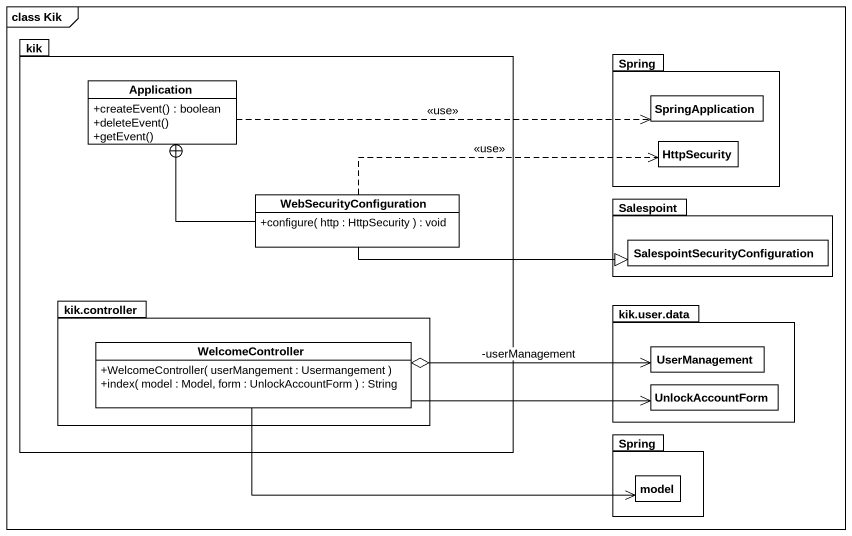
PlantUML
@startuml
mainframe class Kik
hide circle
hide empty members
skinparam classAttributeIconSize 0
package kik {
  class Application {
    +createEvent() : boolean
    +deleteEvent()
    +getEvent()
  }
  class WebSecurityConfiguration {
    +configure( http : HttpSecurity ) : void
  }
  package "kik.controller" as kik_controller {
    class WelcomeController {
      +WelcomeController( userMangement : Usermangement )
      +index( model : Model, form : UnlockAccountForm ) : String
    }
  }
}
package Spring {
  class SpringApplication
  class HttpSecurity
}
package Salespoint {
  class "SalespointSecurityConfiguration" as SalespointSecurityConfigurat
}
package "kik.user.data" as kik_user_data {
  class UserManagement
  class UnlockAccountForm
}
package "Spring" as Spring_2 {
  class model
}
Application .right.> SpringApplication : <<use>>
WebSecurityConfiguration -left-+ Application
WebSecurityConfiguration .right.> HttpSecurity : <<use>>
WebSecurityConfiguration -right-|> SalespointSecurityConfigurat
WelcomeController o-right-> UserManagement : -userManagement
WelcomeController -right-> UnlockAccountForm
WelcomeController -right-> model
@enduml
